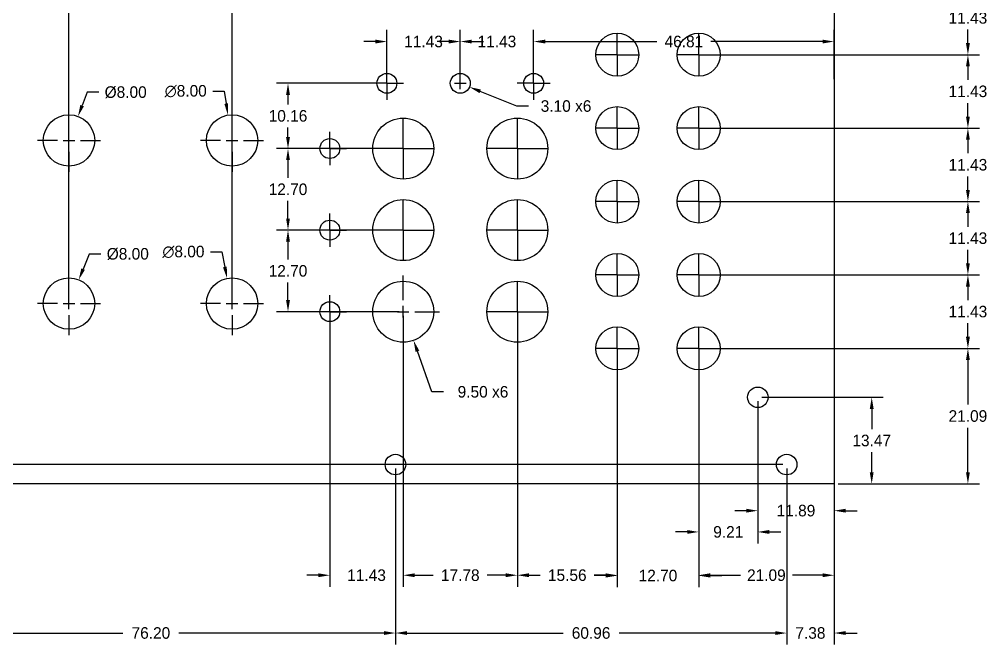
# Model space of a CAD drawing. Header units: millimetres. Extents: x -54 to 229, y -25 to 170.
# Drawn here: x 78.6 to 229.5, y -25 to 72.3 of the extents above; entities that cross this region are included whole.
import ezdxf

# ---------------------------------------------------------------- set-up
doc = ezdxf.new("R2010")
doc.units = ezdxf.units.MM
doc.header["$MEASUREMENT"] = 0
for name, color, linetype in [('Dimensions', 1, 'Continuous'), ('Dimensions 2', 1, 'Continuous'), ('Panel', 7, 'Continuous')]:
    doc.layers.add(name, color=color, linetype=linetype)
doc.dimstyles.get("Standard").update_dxf_attribs({"dimscale": 10, "dimtxt": 0.18, "dimasz": 0.18, "dimexe": 0.18, "dimexo": 0.0625, "dimgap": 0.09, "dimtad": 0, "dimtih": 1, "dimtoh": 1, "dimzin": 0, "dimdsep": 46, "dimtxsty": 'Standard', "dimcen": -0.09, "dimadec": 0, "dimazin": 0, "dimtfac": 1, "dimtdec": 4, "dimtofl": 0, "dimtmove": 0, "dimatfit": 3, "dimfxl": 1, "dimtolj": 1, "dimtzin": 0, "dimarcsym": 0})

# ---------------------------------------------------------------- blocks, each defined once
blk = doc.blocks.new('*D21')
at = {"layer": 'Defpoints', "color": 0, "transparency": 16777216}
for p in [(87.77, 57.21), (84.95, 49.73)]:
    blk.add_point(p, dxfattribs=at)
at = {"layer": 'Dimensions', "color": 0, "lineweight": -2, "transparency": 16777216}
for p, q in [((89.19, 60.96), (88.41, 58.9)), ((90.99, 60.96), (89.19, 60.96))]:
    blk.add_line(p, q, dxfattribs=at)
at = {"layer": 'Dimensions', "color": 0, "transparency": 16777216}
for p, q in [((86.36, 55.27), (86.36, 58.37)), ((86.36, 52.57), (86.36, 54.37)), ((84.56, 53.47), (81.46, 53.47)), ((85.46, 53.47), (87.26, 53.47)), ((88.16, 53.47), (91.26, 53.47)), ((86.36, 51.67), (86.36, 48.57))]:
    blk.add_line(p, q, dxfattribs=at)
blk.add_solid([(88.13, 59), (88.69, 58.79), (87.77, 57.21)], dxfattribs=at)
at = {"layer": 'Dimensions', "color": 0, "transparency": 16777216, "insert": (95.19, 60.96), "char_height": 1.8, "attachment_point": 5}
blk.add_mtext('\\A1;%%c8.00', dxfattribs=at)
blk = doc.blocks.new('*D22')
at = {"layer": 'Defpoints', "color": 0, "transparency": 16777216}
for p in [(111.13, 57.42), (112.39, 49.52)]:
    blk.add_point(p, dxfattribs=at)
at = {"layer": 'Dimensions', "color": 0, "lineweight": -2, "transparency": 16777216}
for p, q in [((108.75, 61.13), (110.55, 61.13)), ((110.55, 61.13), (110.85, 59.2)), ((111.76, 55.27), (111.76, 58.37)), ((111.76, 52.57), (111.76, 54.37)), ((109.96, 53.47), (106.86, 53.47)), ((110.86, 53.47), (112.66, 53.47)), ((113.56, 53.47), (116.66, 53.47)), ((111.76, 51.67), (111.76, 48.57))]:
    blk.add_line(p, q, dxfattribs=at)
at = {"layer": 'Dimensions', "color": 0, "transparency": 16777216}
blk.add_solid([(111.15, 59.25), (110.56, 59.15), (111.13, 57.42)], dxfattribs=at)
at = {"layer": 'Dimensions', "color": 0, "transparency": 16777216, "insert": (104.55, 61.13), "char_height": 1.8, "attachment_point": 5}
blk.add_mtext('\\A1;∅8.00', dxfattribs=at)
blk = doc.blocks.new('*D26')
at = {"layer": 'Defpoints', "color": 0, "transparency": 16777216}
for p in [(87.88, 31.77), (84.84, 24.37)]:
    blk.add_point(p, dxfattribs=at)
at = {"layer": 'Dimensions', "color": 0, "lineweight": -2, "transparency": 16777216}
for p, q in [((89.52, 35.78), (88.56, 33.44)), ((91.32, 35.78), (89.52, 35.78))]:
    blk.add_line(p, q, dxfattribs=at)
at = {"layer": 'Dimensions', "color": 0, "transparency": 16777216}
for p, q in [((86.36, 29.87), (86.36, 32.97)), ((86.36, 27.17), (86.36, 28.97)), ((84.56, 28.07), (81.46, 28.07)), ((85.46, 28.07), (87.26, 28.07)), ((88.16, 28.07), (91.26, 28.07)), ((86.36, 26.27), (86.36, 23.17))]:
    blk.add_line(p, q, dxfattribs=at)
blk.add_solid([(88.28, 33.55), (88.84, 33.32), (87.88, 31.77)], dxfattribs=at)
at = {"layer": 'Dimensions', "color": 0, "transparency": 16777216, "insert": (95.52, 35.78), "char_height": 1.8, "attachment_point": 5}
blk.add_mtext('\\A1;%%c8.00', dxfattribs=at)
blk = doc.blocks.new('*D27')
at = {"layer": 'Defpoints', "color": 0, "transparency": 16777216}
for p in [(110.99, 32), (112.53, 24.14)]:
    blk.add_point(p, dxfattribs=at)
at = {"layer": 'Dimensions', "color": 0, "lineweight": -2, "transparency": 16777216}
for p, q in [((108.39, 36.11), (110.19, 36.11)), ((110.19, 36.11), (110.65, 33.76)), ((111.76, 29.87), (111.76, 32.97)), ((111.76, 27.17), (111.76, 28.97)), ((109.96, 28.07), (106.86, 28.07)), ((110.86, 28.07), (112.66, 28.07)), ((113.56, 28.07), (116.66, 28.07)), ((111.76, 26.27), (111.76, 23.17))]:
    blk.add_line(p, q, dxfattribs=at)
at = {"layer": 'Dimensions', "color": 0, "transparency": 16777216}
blk.add_solid([(110.94, 33.82), (110.35, 33.7), (110.99, 32)], dxfattribs=at)
at = {"layer": 'Dimensions', "color": 0, "transparency": 16777216, "insert": (104.19, 36.11), "char_height": 1.8, "attachment_point": 5}
blk.add_mtext('\\A1;∅8.00', dxfattribs=at)
blk = doc.blocks.new('*D28')
at = {"layer": 'Defpoints', "color": 0, "transparency": 16777216}
for p in [(145.88, 62.94), (148.76, 61.78)]:
    blk.add_point(p, dxfattribs=at)
at = {"layer": 'Dimensions', "color": 0, "lineweight": -2, "transparency": 16777216}
for p, q in [((146.42, 62.36), (148.22, 62.36)), ((147.32, 61.46), (147.32, 63.26)), ((156.15, 58.81), (150.43, 61.11)), ((157.95, 58.81), (156.15, 58.81))]:
    blk.add_line(p, q, dxfattribs=at)
at = {"layer": 'Dimensions', "color": 0, "transparency": 16777216}
blk.add_solid([(150.54, 61.39), (150.32, 60.83), (148.76, 61.78)], dxfattribs=at)
at = {"layer": 'Dimensions', "color": 0, "transparency": 16777216, "insert": (163.8, 58.81), "char_height": 1.8, "attachment_point": 5}
blk.add_mtext('\\A1;3.10 x6', dxfattribs=at)
blk = doc.blocks.new('*D29')
at = {"layer": 'Defpoints', "color": 0, "transparency": 16777216}
for p in [(136.82, 31.27), (140.04, 22.33)]:
    blk.add_point(p, dxfattribs=at)
at = {"layer": 'Dimensions', "color": 0, "lineweight": -2, "transparency": 16777216}
for p, q in [((138.43, 28.6), (138.43, 32.45)), ((138.43, 25.9), (138.43, 27.7)), ((136.63, 26.8), (132.78, 26.8)), ((137.53, 26.8), (139.33, 26.8)), ((140.23, 26.8), (144.08, 26.8)), ((138.43, 25), (138.43, 21.15)), ((142.91, 14.32), (140.64, 20.64)), ((144.71, 14.32), (142.91, 14.32))]:
    blk.add_line(p, q, dxfattribs=at)
at = {"layer": 'Dimensions', "color": 0, "transparency": 16777216}
blk.add_solid([(140.93, 20.74), (140.36, 20.53), (140.04, 22.33)], dxfattribs=at)
at = {"layer": 'Dimensions', "color": 0, "transparency": 16777216, "insert": (150.86, 14.32), "char_height": 1.8, "attachment_point": 5}
blk.add_mtext('\\A1;9.50 x6', dxfattribs=at)
blk = doc.blocks.new('*D35')
at = {"layer": 'Defpoints', "color": 0, "transparency": 16777216}
for p in [(86.36, 162.08), (60.96, 28.07), (86.36, 28.07)]:
    blk.add_point(p, dxfattribs=at)
at = {"layer": 'Dimensions 2', "color": 0, "lineweight": -2, "transparency": 16777216}
for p, q in [((60.96, 28.7), (60.96, 163.88)), ((86.36, 28.7), (86.36, 163.88)), ((62.76, 162.08), (69.31, 162.08)), ((84.56, 162.08), (78.01, 162.08))]:
    blk.add_line(p, q, dxfattribs=at)
at = {"layer": 'Dimensions 2', "color": 0, "transparency": 16777216}
for points in [[(62.76, 162.38), (62.76, 161.78), (60.96, 162.08)], [(84.56, 162.38), (84.56, 161.78), (86.36, 162.08)]]:
    blk.add_solid(points, dxfattribs=at)
at = {"layer": 'Dimensions 2', "color": 0, "transparency": 16777216, "insert": (73.66, 162.08), "char_height": 1.8, "attachment_point": 5}
blk.add_mtext('\\A1;25.40', dxfattribs=at)
blk = doc.blocks.new('*D37')
at = {"layer": 'Defpoints', "color": 0, "transparency": 16777216}
for p in [(137.16, 162.08), (137.16, 78.87), (111.76, 28.07)]:
    blk.add_point(p, dxfattribs=at)
at = {"layer": 'Dimensions 2', "color": 0, "lineweight": -2, "transparency": 16777216}
for p, q in [((111.76, 28.7), (111.76, 163.88)), ((137.16, 79.49), (137.16, 163.88)), ((113.56, 162.08), (120.11, 162.08)), ((135.36, 162.08), (128.81, 162.08))]:
    blk.add_line(p, q, dxfattribs=at)
at = {"layer": 'Dimensions 2', "color": 0, "transparency": 16777216}
for points in [[(113.56, 162.38), (113.56, 161.78), (111.76, 162.08)], [(135.36, 162.38), (135.36, 161.78), (137.16, 162.08)]]:
    blk.add_solid(points, dxfattribs=at)
at = {"layer": 'Dimensions 2', "color": 0, "transparency": 16777216, "insert": (124.46, 162.08), "char_height": 1.8, "attachment_point": 5}
blk.add_mtext('\\A1;25.40', dxfattribs=at)
blk = doc.blocks.new('*D52')
at = {"layer": 'Defpoints', "color": 0, "transparency": 16777216}
for p in [(193.68, 13.47), (211.42, 13.47), (205.56, 0)]:
    blk.add_point(p, dxfattribs=at)
at = {"layer": 'Dimensions 2', "color": 0, "lineweight": -2, "transparency": 16777216}
for p, q in [((194.3, 13.47), (213.22, 13.47)), ((211.42, 11.67), (211.42, 8.53)), ((211.42, 1.8), (211.42, 4.93)), ((206.19, 0), (213.22, 0))]:
    blk.add_line(p, q, dxfattribs=at)
at = {"layer": 'Dimensions 2', "color": 0, "transparency": 16777216}
for points in [[(211.12, 11.67), (211.72, 11.67), (211.42, 13.47)], [(211.12, 1.8), (211.72, 1.8), (211.42, 0)]]:
    blk.add_solid(points, dxfattribs=at)
at = {"layer": 'Dimensions 2', "color": 0, "transparency": 16777216, "insert": (211.42, 6.74), "char_height": 1.8, "attachment_point": 5}
blk.add_mtext('\\A1;13.47', dxfattribs=at)
blk = doc.blocks.new('*D53')
at = {"layer": 'Defpoints', "color": 0, "transparency": 16777216}
for p in [(184.47, 21.15), (193.68, 13.47), (193.68, -7.49)]:
    blk.add_point(p, dxfattribs=at)
at = {"layer": 'Dimensions 2', "color": 0, "lineweight": -2, "transparency": 16777216}
for p, q in [((184.47, 20.52), (184.47, -9.29)), ((193.68, 12.85), (193.68, -9.29)), ((182.67, -7.49), (180.87, -7.49)), ((195.47, -7.49), (197.28, -7.49))]:
    blk.add_line(p, q, dxfattribs=at)
at = {"layer": 'Dimensions 2', "color": 0, "transparency": 16777216}
for points in [[(182.67, -7.19), (182.67, -7.79), (184.47, -7.49)], [(195.47, -7.19), (195.47, -7.79), (193.68, -7.49)]]:
    blk.add_solid(points, dxfattribs=at)
at = {"layer": 'Dimensions 2', "color": 0, "transparency": 16777216, "insert": (189.07, -7.49), "char_height": 1.8, "attachment_point": 5}
blk.add_mtext('\\A1;9.21', dxfattribs=at)
blk = doc.blocks.new('*D58')
at = {"layer": 'Defpoints', "color": 0, "transparency": 16777216}
for p in [(61.02, 3), (137.22, 3), (137.22, -23.23)]:
    blk.add_point(p, dxfattribs=at)
at = {"layer": 'Dimensions 2', "color": 0, "lineweight": -2, "transparency": 16777216}
for p, q in [((61.02, 2.38), (61.02, -25.03)), ((137.22, 2.38), (137.22, -25.03)), ((62.82, -23.23), (94.77, -23.23)), ((135.42, -23.23), (103.47, -23.23))]:
    blk.add_line(p, q, dxfattribs=at)
at = {"layer": 'Dimensions 2', "color": 0, "transparency": 16777216}
for points in [[(62.82, -22.93), (62.82, -23.53), (61.02, -23.23)], [(135.42, -22.93), (135.42, -23.53), (137.22, -23.23)]]:
    blk.add_solid(points, dxfattribs=at)
at = {"layer": 'Dimensions 2', "color": 0, "transparency": 16777216, "insert": (99.12, -23.23), "char_height": 1.8, "attachment_point": 5}
blk.add_mtext('\\A1;76.20', dxfattribs=at)
blk = doc.blocks.new('*D59')
at = {"layer": 'Defpoints', "color": 0, "transparency": 16777216}
for p in [(137.22, 3), (198.18, 3), (198.18, -23.23)]:
    blk.add_point(p, dxfattribs=at)
at = {"layer": 'Dimensions 2', "color": 0, "lineweight": -2, "transparency": 16777216}
for p, q in [((137.22, 2.38), (137.22, -25.03)), ((198.18, 2.38), (198.18, -25.03)), ((139.02, -23.23), (163.35, -23.23)), ((196.38, -23.23), (172.05, -23.23))]:
    blk.add_line(p, q, dxfattribs=at)
at = {"layer": 'Dimensions 2', "color": 0, "transparency": 16777216}
for points in [[(139.02, -22.93), (139.02, -23.53), (137.22, -23.23)], [(196.38, -22.93), (196.38, -23.53), (198.18, -23.23)]]:
    blk.add_solid(points, dxfattribs=at)
at = {"layer": 'Dimensions 2', "color": 0, "transparency": 16777216, "insert": (167.7, -23.23), "char_height": 1.8, "attachment_point": 5}
blk.add_mtext('\\A1;60.96', dxfattribs=at)
blk = doc.blocks.new('*D60')
at = {"layer": 'Defpoints', "color": 0, "transparency": 16777216}
for p in [(184.47, 21.09), (205.56, 0), (184.47, -14.23)]:
    blk.add_point(p, dxfattribs=at)
at = {"layer": 'Dimensions 2', "color": 0, "lineweight": -2, "transparency": 16777216}
for p, q in [((184.47, 20.46), (184.47, -16.03)), ((205.56, -0.62), (205.56, -16.03)), ((186.27, -14.23), (190.97, -14.23)), ((203.76, -14.23), (199.06, -14.23))]:
    blk.add_line(p, q, dxfattribs=at)
at = {"layer": 'Dimensions 2', "color": 0, "transparency": 16777216}
for points in [[(186.27, -13.93), (186.27, -14.53), (184.47, -14.23)], [(203.76, -13.93), (203.76, -14.53), (205.56, -14.23)]]:
    blk.add_solid(points, dxfattribs=at)
at = {"layer": 'Dimensions 2', "color": 0, "transparency": 16777216, "insert": (195.01, -14.23), "char_height": 1.8, "attachment_point": 5}
blk.add_mtext('\\A1;21.09', dxfattribs=at)
blk = doc.blocks.new('*D61')
at = {"layer": 'Defpoints', "color": 0, "transparency": 16777216}
for p in [(184.47, 21.15), (171.77, 21.09), (171.77, -14.29)]:
    blk.add_point(p, dxfattribs=at)
at = {"layer": 'Dimensions 2', "color": 0, "lineweight": -2, "transparency": 16777216}
for p, q in [((171.77, 20.46), (171.77, -16.09)), ((184.47, 20.52), (184.47, -16.09)), ((169.97, -14.29), (168.17, -14.29)), ((186.27, -14.29), (188.07, -14.29))]:
    blk.add_line(p, q, dxfattribs=at)
at = {"layer": 'Dimensions 2', "color": 0, "transparency": 16777216}
for points in [[(169.97, -13.99), (169.97, -14.59), (171.77, -14.29)], [(186.27, -13.99), (186.27, -14.59), (184.47, -14.29)]]:
    blk.add_solid(points, dxfattribs=at)
at = {"layer": 'Dimensions 2', "color": 0, "transparency": 16777216, "insert": (178.12, -14.29), "char_height": 1.8, "attachment_point": 5}
blk.add_mtext('\\A1;12.70', dxfattribs=at)
blk = doc.blocks.new('*D62')
at = {"layer": 'Defpoints', "color": 0, "transparency": 16777216}
for p in [(156.21, 26.8), (171.77, 21.15), (156.21, -14.23)]:
    blk.add_point(p, dxfattribs=at)
at = {"layer": 'Dimensions 2', "color": 0, "lineweight": -2, "transparency": 16777216}
for p, q in [((156.21, 26.18), (156.21, -16.03)), ((171.77, 20.52), (171.77, -16.03)), ((158.01, -14.23), (159.79, -14.23)), ((169.97, -14.23), (168.19, -14.23))]:
    blk.add_line(p, q, dxfattribs=at)
at = {"layer": 'Dimensions 2', "color": 0, "transparency": 16777216}
for points in [[(158.01, -13.93), (158.01, -14.53), (156.21, -14.23)], [(169.97, -13.93), (169.97, -14.53), (171.77, -14.23)]]:
    blk.add_solid(points, dxfattribs=at)
at = {"layer": 'Dimensions 2', "color": 0, "transparency": 16777216, "insert": (163.99, -14.23), "char_height": 1.8, "attachment_point": 5}
blk.add_mtext('\\A1;15.56', dxfattribs=at)
blk = doc.blocks.new('*D63')
at = {"layer": 'Defpoints', "color": 0, "transparency": 16777216}
for p in [(138.43, 26.8), (156.21, 26.8), (138.43, -14.23)]:
    blk.add_point(p, dxfattribs=at)
at = {"layer": 'Dimensions 2', "color": 0, "lineweight": -2, "transparency": 16777216}
for p, q in [((138.43, 26.18), (138.43, -16.03)), ((156.21, 26.18), (156.21, -16.03)), ((140.23, -14.23), (143.12, -14.23)), ((154.41, -14.23), (151.52, -14.23))]:
    blk.add_line(p, q, dxfattribs=at)
at = {"layer": 'Dimensions 2', "color": 0, "transparency": 16777216}
for points in [[(140.23, -13.93), (140.23, -14.53), (138.43, -14.23)], [(154.41, -13.93), (154.41, -14.53), (156.21, -14.23)]]:
    blk.add_solid(points, dxfattribs=at)
at = {"layer": 'Dimensions 2', "color": 0, "transparency": 16777216, "insert": (147.32, -14.23), "char_height": 1.8, "attachment_point": 5}
blk.add_mtext('\\A1;17.78', dxfattribs=at)
blk = doc.blocks.new('*D64')
at = {"layer": 'Defpoints', "color": 0, "transparency": 16777216}
for p in [(127, 26.8), (138.43, 26.8), (127, -14.23)]:
    blk.add_point(p, dxfattribs=at)
at = {"layer": 'Dimensions 2', "color": 0, "lineweight": -2, "transparency": 16777216}
for p, q in [((127, 26.18), (127, -16.03)), ((138.43, 26.18), (138.43, -16.03)), ((125.2, -14.23), (123.4, -14.23)), ((140.23, -14.23), (142.03, -14.23))]:
    blk.add_line(p, q, dxfattribs=at)
at = {"layer": 'Dimensions 2', "color": 0, "transparency": 16777216}
for points in [[(125.2, -13.93), (125.2, -14.53), (127, -14.23)], [(140.23, -13.93), (140.23, -14.53), (138.43, -14.23)]]:
    blk.add_solid(points, dxfattribs=at)
at = {"layer": 'Dimensions 2', "color": 0, "transparency": 16777216, "insert": (132.72, -14.23), "char_height": 1.8, "attachment_point": 5}
blk.add_mtext('\\A1;11.43', dxfattribs=at)
blk = doc.blocks.new('*D66')
at = {"layer": 'Defpoints', "color": 0, "transparency": 16777216}
for p in [(184.47, 32.52), (226.41, 32.52), (184.47, 21.09)]:
    blk.add_point(p, dxfattribs=at)
at = {"layer": 'Dimensions 2', "color": 0, "lineweight": -2, "transparency": 16777216}
for p, q in [((185.09, 32.52), (228.21, 32.52)), ((226.41, 30.72), (226.41, 28.6)), ((226.41, 22.89), (226.41, 25)), ((185.09, 21.09), (228.21, 21.09))]:
    blk.add_line(p, q, dxfattribs=at)
at = {"layer": 'Dimensions 2', "color": 0, "transparency": 16777216}
for points in [[(226.11, 30.72), (226.71, 30.72), (226.41, 32.52)], [(226.11, 22.89), (226.71, 22.89), (226.41, 21.09)]]:
    blk.add_solid(points, dxfattribs=at)
at = {"layer": 'Dimensions 2', "color": 0, "transparency": 16777216, "insert": (226.41, 26.81), "char_height": 1.8, "attachment_point": 5}
blk.add_mtext('\\A1;11.43', dxfattribs=at)
blk = doc.blocks.new('*D67')
at = {"layer": 'Defpoints', "color": 0, "transparency": 16777216}
for p in [(184.47, 43.95), (226.41, 43.95), (184.47, 32.52)]:
    blk.add_point(p, dxfattribs=at)
at = {"layer": 'Dimensions 2', "color": 0, "lineweight": -2, "transparency": 16777216}
for p, q in [((185.09, 43.95), (228.21, 43.95)), ((226.41, 42.15), (226.41, 40.03)), ((226.41, 34.32), (226.41, 36.44)), ((185.09, 32.52), (228.21, 32.52))]:
    blk.add_line(p, q, dxfattribs=at)
at = {"layer": 'Dimensions 2', "color": 0, "transparency": 16777216}
for points in [[(226.11, 42.15), (226.71, 42.15), (226.41, 43.95)], [(226.11, 34.32), (226.71, 34.32), (226.41, 32.52)]]:
    blk.add_solid(points, dxfattribs=at)
at = {"layer": 'Dimensions 2', "color": 0, "transparency": 16777216, "insert": (226.41, 38.24), "char_height": 1.8, "attachment_point": 5}
blk.add_mtext('\\A1;11.43', dxfattribs=at)
blk = doc.blocks.new('*D68')
at = {"layer": 'Defpoints', "color": 0, "transparency": 16777216}
for p in [(184.47, 55.38), (226.41, 55.38), (184.47, 43.95)]:
    blk.add_point(p, dxfattribs=at)
at = {"layer": 'Dimensions 2', "color": 0, "lineweight": -2, "transparency": 16777216}
for p, q in [((185.09, 55.38), (228.21, 55.38)), ((226.41, 53.58), (226.41, 51.46)), ((226.41, 45.75), (226.41, 47.86)), ((185.09, 43.95), (228.21, 43.95))]:
    blk.add_line(p, q, dxfattribs=at)
at = {"layer": 'Dimensions 2', "color": 0, "transparency": 16777216}
for points in [[(226.11, 53.58), (226.71, 53.58), (226.41, 55.38)], [(226.11, 45.75), (226.71, 45.75), (226.41, 43.95)]]:
    blk.add_solid(points, dxfattribs=at)
at = {"layer": 'Dimensions 2', "color": 0, "transparency": 16777216, "insert": (226.41, 49.67), "char_height": 1.8, "attachment_point": 5}
blk.add_mtext('\\A1;11.43', dxfattribs=at)
blk = doc.blocks.new('*D69')
at = {"layer": 'Defpoints', "color": 0, "transparency": 16777216}
for p in [(184.47, 66.81), (226.41, 66.81), (184.47, 55.38)]:
    blk.add_point(p, dxfattribs=at)
at = {"layer": 'Dimensions 2', "color": 0, "lineweight": -2, "transparency": 16777216}
for p, q in [((185.09, 66.81), (228.21, 66.81)), ((226.41, 65.01), (226.41, 62.89)), ((226.41, 57.18), (226.41, 59.29)), ((185.09, 55.38), (228.21, 55.38))]:
    blk.add_line(p, q, dxfattribs=at)
at = {"layer": 'Dimensions 2', "color": 0, "transparency": 16777216}
for points in [[(226.11, 65.01), (226.71, 65.01), (226.41, 66.81)], [(226.11, 57.18), (226.71, 57.18), (226.41, 55.38)]]:
    blk.add_solid(points, dxfattribs=at)
at = {"layer": 'Dimensions 2', "color": 0, "transparency": 16777216, "insert": (226.41, 61.1), "char_height": 1.8, "attachment_point": 5}
blk.add_mtext('\\A1;11.43', dxfattribs=at)
blk = doc.blocks.new('*D70')
at = {"layer": 'Defpoints', "color": 0, "transparency": 16777216}
for p in [(184.47, 78.24), (226.41, 78.24), (184.47, 66.81)]:
    blk.add_point(p, dxfattribs=at)
at = {"layer": 'Dimensions 2', "color": 0, "lineweight": -2, "transparency": 16777216}
for p, q in [((185.09, 78.24), (228.21, 78.24)), ((226.41, 76.44), (226.41, 74.32)), ((226.41, 68.61), (226.41, 70.72)), ((185.09, 66.81), (228.21, 66.81))]:
    blk.add_line(p, q, dxfattribs=at)
at = {"layer": 'Dimensions 2', "color": 0, "transparency": 16777216}
for points in [[(226.11, 76.44), (226.71, 76.44), (226.41, 78.24)], [(226.11, 68.61), (226.71, 68.61), (226.41, 66.81)]]:
    blk.add_solid(points, dxfattribs=at)
at = {"layer": 'Dimensions 2', "color": 0, "transparency": 16777216, "insert": (226.41, 72.53), "char_height": 1.8, "attachment_point": 5}
blk.add_mtext('\\A1;11.43', dxfattribs=at)
blk = doc.blocks.new('*D71')
at = {"layer": 'Defpoints', "color": 0, "transparency": 16777216}
for p in [(184.47, 21.09), (226.41, 21.09), (205.56, 0)]:
    blk.add_point(p, dxfattribs=at)
at = {"layer": 'Dimensions 2', "color": 0, "lineweight": -2, "transparency": 16777216}
for p, q in [((185.09, 21.09), (228.21, 21.09)), ((226.41, 19.29), (226.41, 12.34)), ((226.41, 1.8), (226.41, 8.74)), ((206.19, 0), (228.21, 0))]:
    blk.add_line(p, q, dxfattribs=at)
at = {"layer": 'Dimensions 2', "color": 0, "transparency": 16777216}
for points in [[(226.11, 19.29), (226.71, 19.29), (226.41, 21.09)], [(226.11, 1.8), (226.71, 1.8), (226.41, 0)]]:
    blk.add_solid(points, dxfattribs=at)
at = {"layer": 'Dimensions 2', "color": 0, "transparency": 16777216, "insert": (226.41, 10.55), "char_height": 1.8, "attachment_point": 5}
blk.add_mtext('\\A1;21.09', dxfattribs=at)
blk = doc.blocks.new('*D73')
at = {"layer": 'Defpoints', "color": 0, "transparency": 16777216}
for p in [(120.48, 39.5), (138.43, 39.5), (138.43, 26.8)]:
    blk.add_point(p, dxfattribs=at)
at = {"layer": 'Dimensions 2', "color": 0, "lineweight": -2, "transparency": 16777216}
for p, q in [((137.81, 39.5), (118.68, 39.5)), ((120.48, 37.7), (120.48, 34.95)), ((120.48, 28.6), (120.48, 31.35)), ((137.81, 26.8), (118.68, 26.8))]:
    blk.add_line(p, q, dxfattribs=at)
at = {"layer": 'Dimensions 2', "color": 0, "transparency": 16777216}
for points in [[(120.18, 37.7), (120.78, 37.7), (120.48, 39.5)], [(120.18, 28.6), (120.78, 28.6), (120.48, 26.8)]]:
    blk.add_solid(points, dxfattribs=at)
at = {"layer": 'Dimensions 2', "color": 0, "transparency": 16777216, "insert": (120.48, 33.15), "char_height": 1.8, "attachment_point": 5}
blk.add_mtext('\\A1;12.70', dxfattribs=at)
blk = doc.blocks.new('*D74')
at = {"layer": 'Defpoints', "color": 0, "transparency": 16777216}
for p in [(120.48, 52.2), (138.43, 52.2), (138.43, 39.5)]:
    blk.add_point(p, dxfattribs=at)
at = {"layer": 'Dimensions 2', "color": 0, "lineweight": -2, "transparency": 16777216}
for p, q in [((137.81, 52.2), (118.68, 52.2)), ((120.48, 50.4), (120.48, 47.65)), ((120.48, 41.3), (120.48, 44.05)), ((137.81, 39.5), (118.68, 39.5))]:
    blk.add_line(p, q, dxfattribs=at)
at = {"layer": 'Dimensions 2', "color": 0, "transparency": 16777216}
for points in [[(120.18, 50.4), (120.78, 50.4), (120.48, 52.2)], [(120.18, 41.3), (120.78, 41.3), (120.48, 39.5)]]:
    blk.add_solid(points, dxfattribs=at)
at = {"layer": 'Dimensions 2', "color": 0, "transparency": 16777216, "insert": (120.48, 45.85), "char_height": 1.8, "attachment_point": 5}
blk.add_mtext('\\A1;12.70', dxfattribs=at)
blk = doc.blocks.new('*D75')
at = {"layer": 'Defpoints', "color": 0, "transparency": 16777216}
for p in [(120.48, 62.36), (135.89, 62.36), (138.43, 52.2)]:
    blk.add_point(p, dxfattribs=at)
at = {"layer": 'Dimensions 2', "color": 0, "lineweight": -2, "transparency": 16777216}
for p, q in [((135.26, 62.36), (118.68, 62.36)), ((120.48, 60.56), (120.48, 59.08)), ((120.48, 54), (120.48, 55.48)), ((137.81, 52.2), (118.68, 52.2))]:
    blk.add_line(p, q, dxfattribs=at)
at = {"layer": 'Dimensions 2', "color": 0, "transparency": 16777216}
for points in [[(120.18, 60.56), (120.78, 60.56), (120.48, 62.36)], [(120.18, 54), (120.78, 54), (120.48, 52.2)]]:
    blk.add_solid(points, dxfattribs=at)
at = {"layer": 'Dimensions 2', "color": 0, "transparency": 16777216, "insert": (120.48, 57.28), "char_height": 1.8, "attachment_point": 5}
blk.add_mtext('\\A1;10.16', dxfattribs=at)
blk = doc.blocks.new('*D76')
at = {"layer": 'Defpoints', "color": 0, "transparency": 16777216}
for p in [(147.32, 68.86), (135.89, 62.36), (147.32, 62.36)]:
    blk.add_point(p, dxfattribs=at)
at = {"layer": 'Dimensions 2', "color": 0, "lineweight": -2, "transparency": 16777216}
for p, q in [((135.89, 62.98), (135.89, 70.66)), ((147.32, 62.98), (147.32, 70.66)), ((134.09, 68.86), (132.29, 68.86)), ((149.12, 68.86), (150.92, 68.86))]:
    blk.add_line(p, q, dxfattribs=at)
at = {"layer": 'Dimensions 2', "color": 0, "transparency": 16777216}
for points in [[(134.09, 69.16), (134.09, 68.56), (135.89, 68.86)], [(149.12, 69.16), (149.12, 68.56), (147.32, 68.86)]]:
    blk.add_solid(points, dxfattribs=at)
at = {"layer": 'Dimensions 2', "color": 0, "transparency": 16777216, "insert": (141.6, 68.86), "char_height": 1.8, "attachment_point": 5}
blk.add_mtext('\\A1;11.43', dxfattribs=at)
blk = doc.blocks.new('*D77')
at = {"layer": 'Defpoints', "color": 0, "transparency": 16777216}
for p in [(158.75, 68.86), (147.32, 62.36), (158.75, 62.36)]:
    blk.add_point(p, dxfattribs=at)
at = {"layer": 'Dimensions 2', "color": 0, "lineweight": -2, "transparency": 16777216}
for p, q in [((147.32, 62.98), (147.32, 70.66)), ((158.75, 62.98), (158.75, 70.66)), ((145.52, 68.86), (143.72, 68.86)), ((160.55, 68.86), (162.35, 68.86))]:
    blk.add_line(p, q, dxfattribs=at)
at = {"layer": 'Dimensions 2', "color": 0, "transparency": 16777216}
for points in [[(145.52, 69.16), (145.52, 68.56), (147.32, 68.86)], [(160.55, 69.16), (160.55, 68.56), (158.75, 68.86)]]:
    blk.add_solid(points, dxfattribs=at)
at = {"layer": 'Dimensions 2', "color": 0, "transparency": 16777216, "insert": (153.03, 68.86), "char_height": 1.8, "attachment_point": 5}
blk.add_mtext('\\A1;11.43', dxfattribs=at)
blk = doc.blocks.new('*D78')
at = {"layer": 'Defpoints', "color": 0, "transparency": 16777216}
for p in [(205.56, 68.86), (158.75, 62.36), (205.56, 62.36)]:
    blk.add_point(p, dxfattribs=at)
at = {"layer": 'Dimensions 2', "color": 0, "lineweight": -2, "transparency": 16777216}
for p, q in [((158.75, 62.98), (158.75, 70.66)), ((205.56, 62.98), (205.56, 70.66)), ((160.55, 68.86), (177.96, 68.86)), ((203.76, 68.86), (186.35, 68.86))]:
    blk.add_line(p, q, dxfattribs=at)
at = {"layer": 'Dimensions 2', "color": 0, "transparency": 16777216}
for points in [[(160.55, 69.16), (160.55, 68.56), (158.75, 68.86)], [(203.76, 69.16), (203.76, 68.56), (205.56, 68.86)]]:
    blk.add_solid(points, dxfattribs=at)
at = {"layer": 'Dimensions 2', "color": 0, "transparency": 16777216, "insert": (182.16, 68.86), "char_height": 1.8, "attachment_point": 5}
blk.add_mtext('\\A1;46.81', dxfattribs=at)
blk = doc.blocks.new('*D79')
at = {"layer": 'Defpoints', "color": 0, "transparency": 16777216}
for p in [(198.18, 3), (205.56, 3), (205.56, -23.23)]:
    blk.add_point(p, dxfattribs=at)
at = {"layer": 'Dimensions 2', "color": 0, "lineweight": -2, "transparency": 16777216}
for p, q in [((198.18, 2.38), (198.18, -25.03)), ((205.56, 2.38), (205.56, -25.03)), ((196.38, -23.23), (194.58, -23.23)), ((207.36, -23.23), (209.16, -23.23))]:
    blk.add_line(p, q, dxfattribs=at)
at = {"layer": 'Dimensions 2', "color": 0, "transparency": 16777216}
for points in [[(196.38, -22.93), (196.38, -23.53), (198.18, -23.23)], [(207.36, -22.93), (207.36, -23.53), (205.56, -23.23)]]:
    blk.add_solid(points, dxfattribs=at)
at = {"layer": 'Dimensions 2', "color": 0, "transparency": 16777216, "insert": (201.87, -23.23), "char_height": 1.8, "attachment_point": 5}
blk.add_mtext('\\A1;7.38', dxfattribs=at)
blk = doc.blocks.new('*D80')
at = {"layer": 'Defpoints', "color": 0, "transparency": 16777216}
for p in [(-27.26, 3), (198.18, 3), (-7.44, 0)]:
    blk.add_point(p, dxfattribs=at)
at = {"layer": 'Dimensions 2', "color": 0, "lineweight": -2, "transparency": 16777216}
for p, q in [((-27.26, 4.8), (-27.26, 6.6)), ((-27.26, 6.6), (-25.46, 6.6)), ((197.56, 3), (-29.06, 3)), ((-8.07, 0), (-29.06, 0)), ((-27.26, -1.8), (-27.26, -3.6))]:
    blk.add_line(p, q, dxfattribs=at)
at = {"layer": 'Dimensions 2', "color": 0, "transparency": 16777216}
for points in [[(-27.56, 4.8), (-26.96, 4.8), (-27.26, 3)], [(-27.56, -1.8), (-26.96, -1.8), (-27.26, 0)]]:
    blk.add_solid(points, dxfattribs=at)
at = {"layer": 'Dimensions 2', "color": 0, "transparency": 16777216, "insert": (-22.16, 6.6), "char_height": 1.8, "attachment_point": 5}
blk.add_mtext('\\A1;3.00', dxfattribs=at)
blk = doc.blocks.new('*D82')
at = {"layer": 'Defpoints', "color": 0, "transparency": 16777216}
for p in [(193.68, 13.47), (205.56, 0), (193.68, -4.18)]:
    blk.add_point(p, dxfattribs=at)
at = {"layer": 'Dimensions 2', "color": 0, "lineweight": -2, "transparency": 16777216}
for p, q in [((193.68, 12.85), (193.68, -5.98)), ((205.56, -0.62), (205.56, -5.98)), ((191.88, -4.18), (190.07, -4.18)), ((207.36, -4.18), (209.16, -4.18))]:
    blk.add_line(p, q, dxfattribs=at)
at = {"layer": 'Dimensions 2', "color": 0, "transparency": 16777216}
for points in [[(191.88, -3.88), (191.88, -4.48), (193.68, -4.18)], [(207.36, -3.88), (207.36, -4.48), (205.56, -4.18)]]:
    blk.add_solid(points, dxfattribs=at)
at = {"layer": 'Dimensions 2', "color": 0, "transparency": 16777216, "insert": (199.62, -4.18), "char_height": 1.8, "attachment_point": 5}
blk.add_mtext('\\A1;11.89', dxfattribs=at)

msp = doc.modelspace()

# ---------------------------------------------------------------- linework, layer by layer
at = {"layer": 'Dimensions'}
for p, q in [((171.77, 66.81), (171.77, 70.1)), ((184.47, 66.81), (184.47, 70.1)), ((171.77, 66.81), (168.48, 66.81)), ((171.77, 66.81), (175.06, 66.81)), ((171.77, 66.81), (171.77, 63.52)), ((184.47, 66.81), (181.18, 66.81)), ((184.47, 66.81), (187.76, 66.81)), ((184.47, 66.81), (184.47, 63.52)), ((135.89, 62.36), (135.89, 64.95)), ((158.75, 62.36), (158.75, 64.95)), ((135.89, 62.36), (133.3, 62.36)), ((135.89, 62.36), (138.48, 62.36)), ((135.89, 62.36), (135.89, 59.77)), ((158.75, 62.36), (156.16, 62.36)), ((158.75, 62.36), (161.34, 62.36)), ((158.75, 62.36), (158.75, 59.77)), ((171.77, 55.38), (171.77, 58.67)), ((184.47, 55.38), (184.47, 58.67)), ((138.43, 52.2), (138.43, 56.89)), ((156.21, 52.2), (156.21, 56.89)), ((127, 52.2), (127, 54.79)), ((171.77, 55.38), (168.48, 55.38)), ((171.77, 55.38), (175.06, 55.38)), ((171.77, 55.38), (171.77, 52.09)), ((184.47, 55.38), (181.18, 55.38)), ((184.47, 55.38), (187.76, 55.38)), ((184.47, 55.38), (184.47, 52.09)), ((127, 52.2), (124.41, 52.2)), ((127, 52.2), (129.59, 52.2)), ((127, 52.2), (127, 49.61)), ((138.43, 52.2), (133.74, 52.2)), ((138.43, 52.2), (143.12, 52.2)), ((138.43, 52.2), (138.43, 47.51)), ((156.21, 52.2), (151.52, 52.2)), ((156.21, 52.2), (160.9, 52.2)), ((156.21, 52.2), (156.21, 47.51)), ((171.77, 43.95), (171.77, 47.24)), ((184.47, 43.95), (184.47, 47.24)), ((138.43, 39.5), (138.43, 44.19)), ((156.21, 39.5), (156.21, 44.19)), ((171.77, 43.95), (168.48, 43.95)), ((171.77, 43.95), (175.06, 43.95)), ((171.77, 43.95), (171.77, 40.66)), ((184.47, 43.95), (181.18, 43.95)), ((184.47, 43.95), (187.76, 43.95)), ((184.47, 43.95), (184.47, 40.66)), ((127, 39.5), (127, 42.09)), ((127, 39.5), (124.41, 39.5)), ((127, 39.5), (129.59, 39.5)), ((127, 39.5), (127, 36.91)), ((138.43, 39.5), (133.74, 39.5)), ((138.43, 39.5), (143.12, 39.5)), ((138.43, 39.5), (138.43, 34.81)), ((156.21, 39.5), (151.52, 39.5)), ((156.21, 39.5), (160.9, 39.5)), ((156.21, 39.5), (156.21, 34.81)), ((171.77, 32.52), (171.77, 35.81)), ((184.47, 32.52), (184.47, 35.81)), ((171.77, 32.52), (168.48, 32.52)), ((171.77, 32.52), (175.06, 32.52)), ((171.77, 32.52), (171.77, 29.23)), ((184.47, 32.52), (181.18, 32.52)), ((184.47, 32.52), (187.76, 32.52)), ((184.47, 32.52), (184.47, 29.23)), ((156.21, 26.8), (156.21, 31.49)), ((127, 26.8), (127, 29.39)), ((127, 26.8), (124.41, 26.8)), ((127, 26.8), (129.59, 26.8)), ((127, 26.8), (127, 24.21)), ((156.21, 26.8), (151.52, 26.8)), ((156.21, 26.8), (160.9, 26.8)), ((156.21, 26.8), (156.21, 22.11)), ((171.77, 21.09), (171.77, 24.38)), ((184.47, 21.09), (184.47, 24.38)), ((171.77, 21.09), (168.48, 21.09)), ((171.77, 21.09), (175.06, 21.09)), ((171.77, 21.09), (171.77, 17.8)), ((184.47, 21.09), (181.18, 21.09)), ((184.47, 21.09), (187.76, 21.09)), ((184.47, 21.09), (184.47, 17.8))]:
    msp.add_line(p, q, dxfattribs=at)
at = {"layer": 'Panel'}
msp.add_lwpolyline([(-7.44, 0), (-7.44, 128.5), (205.56, 128.5), (205.56, 0)], close=True, dxfattribs=at)
for centre, radius in [((171.77, 66.81), 3.35), ((184.47, 66.81), 3.35), ((135.89, 62.36), 1.55), ((147.32, 62.36), 1.55), ((158.75, 62.36), 1.55), ((86.36, 53.47), 4), ((111.76, 53.47), 4), ((171.77, 55.38), 3.35), ((184.47, 55.38), 3.35), ((138.43, 52.2), 4.75), ((156.21, 52.2), 4.75), ((127, 52.2), 1.55), ((171.77, 43.95), 3.35), ((184.47, 43.95), 3.35), ((138.43, 39.5), 4.75), ((156.21, 39.5), 4.75), ((127, 39.5), 1.55), ((171.77, 32.52), 3.35), ((184.47, 32.52), 3.35), ((86.36, 28.07), 4), ((111.76, 28.07), 4), ((138.43, 26.8), 4.75), ((156.21, 26.8), 4.75), ((127, 26.8), 1.55), ((171.77, 21.09), 3.35), ((184.47, 21.09), 3.35), ((193.675, 13.47), 1.6), ((137.22, 3), 1.6), ((198.18, 3), 1.6)]:
    msp.add_circle(centre, radius, dxfattribs=at)

# ---------------------------------------------------------------- dimensions: what is measured, and where the dimension line sits
at = {"layer": 'Dimensions'}
for p1, p2, picture, middle in [((84.946, 49.728), (87.774, 57.212), '*D21', (95.193, 60.964)), ((112.385, 49.519), (111.135, 57.421), '*D22', (104.548, 61.128)), ((84.843, 24.369), (87.877, 31.771), '*D26', (95.522, 35.783)), ((112.528, 24.144), (110.992, 31.996), '*D27', (104.186, 36.112))]:
    dim = msp.add_diameter_dim_2p(p1=p1, p2=p2, dimstyle='Standard', dxfattribs=at)
    dim.commit()
    dim.dimension.update_dxf_attribs({"geometry": picture, "text_midpoint": middle, "dimtype": 163})
for p1, p2, picture, middle in [((145.882, 62.938), (148.758, 61.782), '*D28', (163.803, 58.808)), ((136.824, 31.27), (140.036, 22.33), '*D29', (150.863, 14.317))]:
    dim = msp.add_diameter_dim_2p(p1=p1, p2=p2, dimstyle='Standard', override={"dimpost": '<> x6'}, dxfattribs=at)
    dim.commit()
    dim.dimension.update_dxf_attribs({"geometry": picture, "text_midpoint": middle, "dimtype": 163})
at = {"layer": 'Dimensions 2'}
for base, p1, p2, picture, middle in [((86.36, 162.079), (60.96, 28.07), (86.36, 28.07), '*D35', (73.66, 162.079)), ((137.16, 162.079), (111.76, 28.07), (137.16, 78.87), '*D37', (124.46, 162.079)), ((147.32, 68.857), (135.89, 62.36), (147.32, 62.36), '*D76', (141.605, 68.857)), ((158.75, 68.857), (147.32, 62.36), (158.75, 62.36), '*D77', (153.035, 68.857)), ((205.56, 68.857), (158.75, 62.36), (205.56, 62.36), '*D78', (182.155, 68.857)), ((127, -14.23), (138.43, 26.8), (127, 26.8), '*D64', (132.715, -14.23)), ((138.43, -14.23), (156.21, 26.8), (138.43, 26.8), '*D63', (147.32, -14.23)), ((156.21, -14.23), (171.77, 21.148), (156.21, 26.8), '*D62', (163.99, -14.23)), ((171.77, -14.288), (184.47, 21.148), (171.77, 21.09), '*D61', (178.12, -14.288)), ((193.675, -7.488014464), (184.47, 21.1485), (193.675, 13.47), '*D53', (189.0725, -7.488014464)), ((184.47, -14.23), (205.56, 0), (184.47, 21.09), '*D60', (195.015, -14.23)), ((193.675, -4.183440321), (205.56, 0), (193.675, 13.47), '*D82', (199.6175, -4.183440321)), ((137.22, -23.233), (61.02, 3), (137.22, 3), '*D58', (99.12, -23.233)), ((198.18, -23.233), (137.22, 3), (198.18, 3), '*D59', (167.7, -23.233)), ((205.56, -23.233), (198.18, 3), (205.56, 3), '*D79', (201.87, -23.233))]:
    dim = msp.add_linear_dim(base=base, p1=p1, p2=p2, dimstyle='Standard', dxfattribs=at)
    dim.commit()
    dim.dimension.update_dxf_attribs({"geometry": picture, "text_midpoint": middle})
for base, p1, p2, picture, middle in [((226.414, 78.24), (184.47, 66.81), (184.47, 78.24), '*D70', (226.414, 72.525)), ((226.414, 66.81), (184.47, 55.38), (184.47, 66.81), '*D69', (226.414, 61.095)), ((120.482, 62.36), (138.43, 52.2), (135.89, 62.36), '*D75', (120.482, 57.28)), ((226.414, 55.38), (184.47, 43.95), (184.47, 55.38), '*D68', (226.414, 49.665)), ((120.482, 52.2), (138.43, 39.5), (138.43, 52.2), '*D74', (120.482, 45.85)), ((226.414, 43.95), (184.47, 32.52), (184.47, 43.95), '*D67', (226.414, 38.235)), ((120.482, 39.5), (138.43, 26.8), (138.43, 39.5), '*D73', (120.482, 33.15)), ((226.414, 32.52), (184.47, 21.09), (184.47, 32.52), '*D66', (226.414, 26.805)), ((226.414, 21.09), (205.56, 0), (184.47, 21.09), '*D71', (226.414, 10.545)), ((211.417, 13.47), (205.56, 0), (193.675, 13.47), '*D52', (211.417, 6.735)), ((-27.259, 3), (-7.44, 0), (198.18, 3), '*D80', (-22.159, 6.6))]:
    dim = msp.add_linear_dim(base=base, p1=p1, p2=p2, angle=90, dimstyle='Standard', dxfattribs=at)
    dim.commit()
    dim.dimension.update_dxf_attribs({"geometry": picture, "text_midpoint": middle})

doc.saveas('drawing.dxf')
